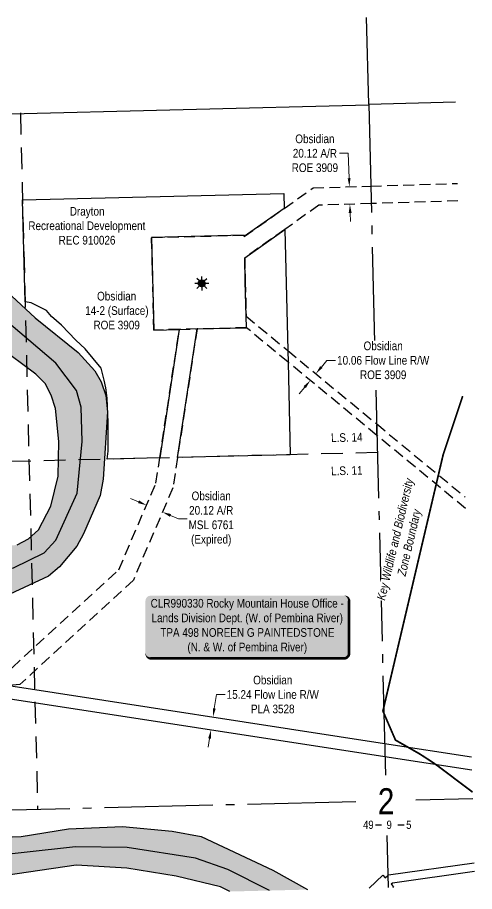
# Model space of a CAD drawing. Extents: x 617011 to 621249, y 5895868 to 5900840.
# Drawn here: x 619253 to 619781, y 5895885 to 5896893 of the extents above; entities that cross this region are included whole.
import ezdxf
from ezdxf.enums import TextEntityAlignment as Align

# ---------------------------------------------------------------- set-up
doc = ezdxf.new("R2010")
doc.units = 0
doc.header["$LTSCALE"] = 5
for name, pattern in [('DASHDOT2', [12.7, 6.35, -3.175, 0, -3.175]), ('foc-ACCESSROAD', [3.75, 2.5, -1.25]), ('foc-LSD', [8, 5, -3]), ('foc-QUARTERLINE', [33, 25, -3, 2, -3]), ('foc-WHEELTRACKS', [2, 0.4, -1.6])]:
    doc.linetypes.add(name, pattern=pattern)
for name, color, linetype in [('10', 1, 'Continuous'), ('9', 3, 'Continuous'), ('AS-WILDLIFE', 131, 'DASHDOT2'), ('F-RW', 190, 'Continuous'), ('F-WS', 190, 'foc-ACCESSROAD'), ('F-WS-S', 190, 'Continuous'), ('L-SEC', 7, 'Continuous'), ('L-SECLBL', 7, 'Continuous'), ('L-SECQ', 8, 'foc-QUARTERLINE'), ('L-SECTION-LSD', 7, 'foc-LSD'), ('T-WATER', 160, 'Continuous'), ('T-WATER-H', 133, 'Continuous'), ('T-WATER-P3', 160, 'foc-WHEELTRACKS')]:
    doc.layers.add(name, color=color, linetype=linetype)
for name, color, linetype, lineweight in [('F-AR-T', 190, 'Continuous', 9), ('F-RW-T', 190, 'Continuous', 9), ('F-WS-T', 190, 'Continuous', 9)]:
    doc.layers.add(name, color=color, linetype=linetype, lineweight=lineweight)
doc.styles.add('100L', font='ARIALN.TTF', dxfattribs={"height": 11})
doc.styles.add('240', font='ARIALN.TTF', dxfattribs={"height": 30})
doc.styles.add('80', font='ARIALN.TTF', dxfattribs={"height": 10})
doc.styles.add('80CG', font='ARIALN.TTF', dxfattribs={"height": 10})
doc.styles.add('80L', font='ARIALN.TTF', dxfattribs={"height": 10})
doc.styles.add('foc-LtypeFont', font='ARIALN.TTF', dxfattribs={"height": 7.35})
doc.styles.add('SIMPLEX', font='ARIALN.TTF')
doc.linetypes.add('foc-TOPO-flowdirection-NOLINE', pattern='A,0,[">",foc-LtypeFont,S=0.3,R=0,X=0,Y=-0.945],-20,[">",foc-LtypeFont,S=0.3,R=0,X=0,Y=-0.945],0', length=20)
doc.dimstyles.new('Compass 5 000', dxfattribs={"dimscale": 5, "dimtxt": 9, "dimasz": 2, "dimexe": 0.2, "dimexo": 0.0625, "dimgap": 0.5, "dimtad": 0, "dimtih": 1, "dimtoh": 1, "dimzin": 0, "dimdsep": 46, "dimtxsty": '80CG', "dimcen": 0.1, "dimse1": 1, "dimse2": 1, "dimclrd": 256, "dimclrt": 256, "dimaunit": 1, "dimadec": 4, "dimazin": 0, "dimtfac": 0.06, "dimtofl": 0, "dimtmove": 0, "dimatfit": 1, "dimfxl": 0.2, "dimtolj": 1, "dimtzin": 0, "dimlwd": -1, "dimarcsym": 0})

# ---------------------------------------------------------------- blocks, each defined once
blk = doc.blocks.new('L-SECLBL')
at = {"layer": '9', "color": 7}
for p, q in [((-5.1, -27.8), (-12.3, -27.8)), ((20.7, -27.8), (13.5, -27.8))]:
    blk.add_line(p, q, dxfattribs=at)
at = {"layer": '10', "color": 2, "style": 'SIMPLEX'}
blk.add_attdef('SEC', text='', height=30, dxfattribs=at).set_placement((0, 0), align=Align.MIDDLE)
at = {"layer": '10', "color": 5, "style": '80L'}
blk.add_attdef('TWP', text='', height=9.5, dxfattribs=at).set_placement((-14.4, -27.4), align=Align.MIDDLE_RIGHT)
blk.add_attdef('RGE', text='', height=9.5, dxfattribs=at).set_placement((3.6, -27.4), align=Align.MIDDLE_CENTER)
blk.add_attdef('MER', text='', height=9.5, dxfattribs=at).set_placement((23.2, -27.4), align=Align.MIDDLE_LEFT)
blk = doc.blocks.new('*U435')
h = blk.add_hatch(color=255)
edge = h.paths.add_edge_path()
edge.add_line((-111.5, -37), (111.5, -37))
edge.add_arc((111.5, -31), 6, 270, 360)
edge.add_line((117.5, -31), (117.5, 29.5))
edge.add_arc((111.5, 29.5), 6, 0, 90)
edge.add_line((111.5, 35.5), (-111.5, 35.5))
edge.add_arc((-111.5, 29.5), 6, 90, 180)
edge.add_line((-117.5, 29.5), (-117.5, -31))
edge.add_arc((-111.5, -31), 6, 180, 270)
at = {"color": 44, "flags": 128}
blk.add_lwpolyline([(-111.5, -37, 3, 3, 0), (111.5, -37, 3, 3, 0.414214), (117.5, -31, 3, 3, 0), (117.5, 29.5, 3, 0, 0.414214), (111.5, 35.5, 0, 0, 0), (-111.5, 35.5, 0, 0, 0.414214), (-117.5, 29.5, 0, 0, 0), (-117.5, -31, 0, 3, 0.414214)], format="xyseb", close=True, dxfattribs=at)
at = {"color": 44, "style": '80'}
blk.add_attdef('ENTER_TEXT_001', (-36, -5), '', height=10, dxfattribs=at)
blk = doc.blocks.new('*D436')
at = {"layer": 'F-AR-T', "transparency": 16777216}
for p, q in [((619393, 5896334.5), (619383.8, 5896338.4)), ((619429.8, 5896318.7), (619439, 5896314.7)), ((619439, 5896314.7), (619449, 5896314.7))]:
    blk.add_line(p, q, dxfattribs=at)
for points in [[(619393.6, 5896336), (619392.3, 5896332.9), (619402.1, 5896330.5)], [(619430.5, 5896320.2), (619429.2, 5896317.1), (619420.6, 5896322.6)]]:
    blk.add_solid(points, dxfattribs=at)
at = {"layer": 'F-AR-T', "transparency": 16777216, "insert": (619476.8, 5896314.7), "char_height": 10, "attachment_point": 5, "style": '80CG'}
blk.add_mtext('\\A1;Obsidian\\P20.12 A/R\\PMSL 6761\\P(Expired)', dxfattribs=at)
blk = doc.blocks.new('*D437')
at = {"layer": 'F-RW-T', "transparency": 16777216}
for p, q in [((619480.3, 5896096.1), (619482.8, 5896112)), ((619482.8, 5896112), (619492.8, 5896112)), ((619474.9, 5896061.2), (619473.4, 5896051.4))]:
    blk.add_line(p, q, dxfattribs=at)
for points in [[(619478.7, 5896096.3), (619482, 5896095.8), (619478.8, 5896086.2)], [(619473.3, 5896061.5), (619476.6, 5896061), (619476.5, 5896071.1)]]:
    blk.add_solid(points, dxfattribs=at)
at = {"layer": 'F-RW-T', "transparency": 16777216, "insert": (619547.8, 5896112), "char_height": 10, "attachment_point": 5, "style": '80CG'}
blk.add_mtext('\\A1;Obsidian\\P15.24 Flow Line R/W\\PPLA 3528', dxfattribs=at)
blk = doc.blocks.new('*D439')
at = {"layer": 'F-AR-T', "transparency": 16777216}
for p, q in [((619634.9, 5896736.5), (619624.9, 5896736.5)), ((619635.8, 5896707.8), (619634.9, 5896736.5)), ((619637.1, 5896667.7), (619637.4, 5896657.7))]:
    blk.add_line(p, q, dxfattribs=at)
for points in [[(619637.5, 5896707.9), (619634.2, 5896707.8), (619636.2, 5896697.9)], [(619638.8, 5896667.8), (619635.4, 5896667.7), (619636.8, 5896677.7)]]:
    blk.add_solid(points, dxfattribs=at)
at = {"layer": 'F-AR-T', "transparency": 16777216, "insert": (619596.4, 5896736.5), "char_height": 10, "attachment_point": 5, "style": '80CG'}
blk.add_mtext('\\A1;Obsidian\\P20.12 A/R\\PROE 3909', dxfattribs=at)
blk = doc.blocks.new('*D440')
at = {"layer": 'F-AR-T', "transparency": 16777216}
for p, q in [((619603.9, 5896489.9), (619610.2, 5896497.6)), ((619610.2, 5896497.6), (619620.2, 5896497.6)), ((619584.7, 5896466.7), (619578.3, 5896459))]:
    blk.add_line(p, q, dxfattribs=at)
for points in [[(619602.6, 5896491), (619605.2, 5896488.9), (619597.5, 5896482.2)], [(619583.4, 5896467.8), (619586, 5896465.7), (619591.1, 5896474.4)]]:
    blk.add_solid(points, dxfattribs=at)
at = {"layer": 'F-AR-T', "transparency": 16777216, "insert": (619675.2, 5896497.6), "char_height": 10, "attachment_point": 5, "style": '80CG', "bg_fill": 3, "box_fill_scale": 1.1, "bg_fill_color": 256, "bg_fill_true_color": 13158600, "bg_fill_transparency": 0}
blk.add_mtext('\\A1;Obsidian\\P10.06 Flow Line R/W\\PROE 3909', dxfattribs=at)
blk = doc.blocks.new('GAS')
h = blk.add_hatch(color=255)
h.dxf.hatch_style = 1
edge = h.paths.add_edge_path()
edge.add_arc((0, 0), 0.9, 0, 360)
for p, q in [((-0.81, 0), (-1.62, 0)), ((-0.57, 0.57), (-1.14, 1.14)), ((0, 0.81), (0, 1.62)), ((0.57, 0.57), (1.14, 1.14)), ((1.62, 0), (0.81, 0)), ((-0.57, -0.57), (-1.14, -1.14)), ((0, -0.81), (0, -1.62)), ((1.14, -1.14), (0.57, -0.57))]:
    blk.add_line(p, q)
blk.add_circle((0, 0), 0.8)

msp = doc.modelspace()

# ---------------------------------------------------------------- hatches: boundary and pattern name
at = {"layer": 'T-WATER-H'}
h = msp.add_hatch(color=256, dxfattribs=at)
h.dxf.hatch_style = 1
h.paths.add_polyline_path([(619181.802, 5896881.457), (619170.554, 5896822.275), (619165.936, 5896784.314), (619165.934, 5896781.111), (619165.909, 5896742.378), (619170.343, 5896702.537), (619174.304, 5896685.316), (619196.249, 5896639.375), (619241.499, 5896576.835), (619273.828, 5896546.682), (619323.246, 5896506.601), (619342.504, 5896485.538), (619350.019, 5896472.95), (619355.25, 5896457.078), (619356.992, 5896438.126), (619352.168, 5896360.486), (619348.543, 5896341.856), (619329.586, 5896297.284), (619321.601, 5896283.053), (619301.683, 5896259.301), (619289.125, 5896248.63), (619244.452, 5896228.028), (619224.393, 5896225.478), (619143.111, 5896226.566), (619124.525, 5896228.646), (619068.06, 5896236.473), (618981.794, 5896257.431), (618963.505, 5896259.521), (618944.016, 5896257.642), (618927.438, 5896252.276), (618913.278, 5896245.487), (618900.302, 5896236.949), (618889.466, 5896226.686), (618868.862, 5896202.886), (618857.445, 5896192.931), (618849.218, 5896183.461), (618847.304, 5896181.257), (618839.633, 5896168.644), (618827.996, 5896134.472), (618825.511, 5896115.397), (618827.386, 5896093.947), (618832.687, 5896077.839), (618852.334, 5896057.061), (618872.995, 5896035.211), (618875.828, 5896032.216), (618900.211, 5896013.207), (618929.848, 5895995.843), (618958.669, 5895981.91), (618993.25, 5895972.303), (619027.372, 5895962.823), (619116.529, 5895948.978), (619175.018, 5895945.261), (619257.378, 5895948.135), (619312.336, 5895957.003), (619374.508, 5895959.706), (619431.673, 5895954.402), (619465.091, 5895948.227), (619548.064, 5895909.54), (619587.766, 5895886.937), (619498.444, 5895884.739), (619487.399, 5895889.989), (619436.345, 5895902.44), (619379.367, 5895911.743), (619320.945, 5895915.283), (619223.788, 5895901.017), (619117.181, 5895898.211), (619020.942, 5895905.655), (618984.887, 5895914.313), (618889.584, 5895950.793), (618879.584, 5895960.034), (618874.769, 5895963.271), (618854.307, 5895977.022), (618843.394, 5895984.355), (618820.168, 5896004.708), (618780.819, 5896050.68), (618775.194, 5896066.063), (618773.444, 5896087.159), (618773.14, 5896128.372), (618775.496, 5896145.597), (618799.336, 5896206.455), (618808.418, 5896219.766), (618830.297, 5896241.727), (618847.221, 5896264.487), (618856.781, 5896277.346), (618866.817, 5896285.844), (618868, 5896286.845), (618893.27, 5896302.772), (618910.958, 5896307.038), (618930.637, 5896308.269), (619009.65, 5896307.47), (619081.228, 5896295.975), (619192.71, 5896282.72), (619233.472, 5896282.177), (619252.878, 5896284.77), (619266.132, 5896291.708), (619277.394, 5896301.924), (619291.785, 5896329.327), (619300.07, 5896363.879), (619300.875, 5896403.813), (619297.023, 5896441.946), (619292.16, 5896457.41), (619285.094, 5896471.026), (619274.473, 5896481.794), (619187.057, 5896546.265), (619146.573, 5896592.442), (619138.409, 5896606.799), (619114.116, 5896669.947), (619104.499, 5896723.994), (619102.87, 5896765.586), (619104.416, 5896779.588), (619106.921, 5896802.279), (619116.8, 5896835.389), (619127.788, 5896880.115)])

# ---------------------------------------------------------------- linework, layer by layer
at = {"layer": 'AS-WILDLIFE', "const_width": 1.999, "flags": 128}
msp.add_lwpolyline([(619766.907, 5896456.357), (619744.437, 5896389), (619674.875, 5896093), (619689.375, 5896059.5), (619716.437, 5896044), (619722, 5896040.5), (619732.625, 5896033.5), (619737.687, 5896030), (619775.625, 5896001.5), (619778.273, 5895999.382)], dxfattribs=at)
at = {"layer": 'F-RW'}
for points in [[(619560.992, 5896672.989), (619514.792, 5896640.357), (619514.75, 5896642.021), (619408.042, 5896639.344), (619410.72, 5896532.636), (619439.987, 5896533.37), (619417.477, 5896385.041), (619356.701, 5896383.451), (619357.808, 5896392.763), (619357.811, 5896425.838), (619356.648, 5896454.138), (619355.051, 5896465.814), (619353.132, 5896474.9), (619349.861, 5896488.548), (619331.264, 5896511.037), (619320.486, 5896521.006), (619304.182, 5896538.228), (619292.445, 5896548.28), (619286.62, 5896555.234), (619275.383, 5896560.82), (619268.963, 5896563.852), (619262.152, 5896565.194), (619259.149, 5896682.851), (619560.562, 5896690.306), (619560.992, 5896672.989)], [(619565.397, 5896495.676), (619568.054, 5896388.756), (619437.916, 5896385.545), (619460.428, 5896533.882), (619517.427, 5896535.313), (619517.093, 5896548.647), (619516.088, 5896588.668), (619515.402, 5896616.014), (619561.595, 5896648.706), (619565.066, 5896509.006), (619565.397, 5896495.676)]]:
    msp.add_lwpolyline(points, close=True, dxfattribs=at)
for points in [[(619777.645, 5896024.63), (619677.264, 5896040.129), (619242.683, 5896107.227), (619126.141, 5896097.342), (619125.759, 5896112.613), (619243.209, 5896122.574), (619676.879, 5896055.617), (619777.26, 5896040.117)], [(619659.003, 5895888.689), (619674.758, 5895903.431), (619677.567, 5895900.428), (619680.666, 5895903.327), (619681.341, 5895903.958), (619780.301, 5895917.828)], [(619780.553, 5895907.699), (619685.892, 5895894.432), (619684.444, 5895893.077), (619687.254, 5895890.075), (619686.496, 5895889.366)]]:
    msp.add_lwpolyline(points, dxfattribs=at)
at = {"layer": 'F-WS'}
msp.add_lwpolyline([(619437.916, 5896385.545), (619432.589, 5896350.446), (619387.004, 5896244.18), (619255.953, 5896123.656), (619243.209, 5896122.574), (619125.759, 5896112.613), (619126.141, 5896097.342), (619127.035, 5896061.575), (619020.326, 5896058.908), (619017.659, 5896165.617), (619124.367, 5896168.283), (619125.255, 5896132.773), (619247.391, 5896143.134), (619370.202, 5896256.08), (619413.072, 5896356.015), (619417.477, 5896385.041), (619439.987, 5896533.37), (619460.428, 5896533.882), (619437.916, 5896385.545)], close=True, dxfattribs=at)
msp.add_lwpolyline([(619770.134, 5896326.613), (619668.044, 5896410.859), (619667.713, 5896424.186), (619769.803, 5896339.939)], dxfattribs=at)
at = {"layer": 'L-SEC'}
for p, q in [((618835.851, 5896772.088), (619658.475, 5896792.437)), ((619658.532, 5896793.308), (619758.466, 5896795.781))]:
    msp.add_line(p, q, dxfattribs=at)
at = {"layer": 'L-SECQ'}
for p, q in [((619658.532, 5896793.308), (619656.046, 5896893.242)), ((619658.532, 5896793.308), (619677.786, 5896019.145)), ((619778.466, 5895991.622), (619713.027, 5895990.012)), ((619643.791, 5895988.309), (618875.416, 5895969.407)), ((619679.526, 5895949.192), (619681.017, 5895889.231))]:
    msp.add_line(p, q, dxfattribs=at)
at = {"layer": 'L-SECTION-LSD'}
for p, q in [((619256.66, 5896783.361), (619276.571, 5895979.275)), ((619668.532, 5896391.236), (618864.699, 5896371.4))]:
    msp.add_line(p, q, dxfattribs=at)
at = {"layer": 'T-WATER'}
for points in [[(619241.499, 5896576.835), (619273.828, 5896546.682), (619323.246, 5896506.601), (619342.504, 5896485.538), (619350.019, 5896472.95), (619355.25, 5896457.078), (619356.992, 5896438.126), (619352.168, 5896360.486), (619348.543, 5896341.856), (619329.586, 5896297.284), (619321.601, 5896283.053), (619301.683, 5896259.301), (619289.125, 5896248.63), (619244.452, 5896228.028)], [(619252.878, 5896284.77), (619266.132, 5896291.708), (619277.394, 5896301.924), (619291.785, 5896329.327), (619300.07, 5896363.879), (619300.875, 5896403.813), (619297.023, 5896441.946), (619292.16, 5896457.41), (619285.094, 5896471.026), (619274.473, 5896481.794), (619187.057, 5896546.265)], [(619175.018, 5895945.261), (619257.378, 5895948.135), (619312.336, 5895957.003), (619374.508, 5895959.706), (619431.673, 5895954.402), (619465.091, 5895948.227), (619548.064, 5895909.54), (619587.766, 5895886.937)], [(619498.444, 5895884.739), (619487.399, 5895889.989), (619436.345, 5895902.44), (619379.367, 5895911.743), (619320.945, 5895915.283), (619223.788, 5895901.017)]]:
    msp.add_lwpolyline(points, dxfattribs=at)
at = {"layer": 'T-WATER-P3', "linetype": 'foc-TOPO-flowdirection-NOLINE', "flags": 128}
for points in [[(618904.828, 5895976.509), (618847.66, 5896019.37), (618807.406, 5896063.783), (618799.935, 5896102.64), (618802.584, 5896142.311), (618816.409, 5896179.781), (618825.678, 5896197.397), (618878.5, 5896257.088), (618912.519, 5896277.506), (618951.862, 5896283.46), (618991.708, 5896281.925), (619149.356, 5896256.954), (619209.153, 5896254.144), (619248.538, 5896258.189), (619283.984, 5896275.582), (619297.483, 5896290.221), (619322.035, 5896344.477), (619328.018, 5896403.834), (619326.688, 5896443.711), (619321.411, 5896462.856), (619297.661, 5896494.45), (619206.327, 5896571.704), (619169.746, 5896619.092), (619145.477, 5896673.901), (619135.493, 5896732.858), (619136.374, 5896792.633), (619152.804, 5896880.737)], [(619544.095, 5895885.862), (619496.152, 5895909.955), (619458.651, 5895923.357), (619379.935, 5895935.685), (619320.119, 5895936.29), (619201.433, 5895923.153), (619101.823, 5895925.115), (619003.368, 5895939.562), (618904.828, 5895976.509)]]:
    msp.add_lwpolyline(points, dxfattribs=at)

# ---------------------------------------------------------------- block references
at = {"layer": 'F-WS-S', "xscale": 4.998207050000017, "yscale": 4.998207050000017, "zscale": 4.998207050000017}
msp.add_blockref('GAS', (619465.951, 5896586.379), dxfattribs=at)
at = {"layer": 'L-SECLBL'}
ref = msp.add_blockref('*U435', (619518.43, 5896190.687), dxfattribs=dict(at, xscale=0.99964141, yscale=0.99964141, zscale=0.99964141))
ref.add_attrib('ENTER_TEXT_001', 'CLR990330 Rocky Mountain House Office -', (619406.942, 5896212.319), dxfattribs={"layer": '0', "color": 44, "height": 9.99641, "style": '80'})
ref.add_attrib('ENTER_TEXT_002', 'Lands Division Dept. (W. of Pembina River)', (619407.945, 5896195.488), dxfattribs={"layer": '0', "color": 44, "height": 9.99641, "style": '80'})
ref.add_attrib('ENTER_TEXT_003', 'TPA 498 NOREEN G PAINTEDSTONE', (619418.057, 5896178.65), dxfattribs={"layer": '0', "color": 44, "height": 9.99641, "style": '80'})
ref.add_attrib('ENTER_TEXT_004', '(N. & W. of Pembina River)', (619449.389, 5896161.819), dxfattribs={"layer": '0', "color": 44, "height": 9.99641, "style": '80'})
at = {"layer": 'L-SECLBL', "xscale": 0.99964141, "yscale": 0.99964141, "zscale": 0.99964141}
msp.add_blockref('L-SECLBL', (619678.532, 5895989.164), dxfattribs=at).add_auto_attribs({'SEC': '2', 'TWP': '49', 'RGE': '9', 'MER': '5'})

# ---------------------------------------------------------------- texts
at = {"layer": 'F-RW-T', "insert": (619265.342, 5896674.599), "char_height": 9.99641, "attachment_point": 1, "style": '80L'}
msp.add_mtext_dynamic_manual_height_columns('\\pi48.297;Drayton\\P\\pi0.51401;Recreational Development\\P\\pi35.443;REC 910026', width=135.02497, gutter_width=50, heights=[0], dxfattribs=at)
at = {"layer": 'F-WS-T', "insert": (619330.708, 5896576.706), "char_height": 9.99641, "attachment_point": 1, "style": '80L'}
msp.add_mtext_dynamic_manual_height_columns('\\pi14.403;Obsidian\\P\\pi0.6767;14-2 (Surface)\\P\\pi10.274;ROE 3909', width=72.62387, gutter_width=50, heights=[0], dxfattribs=at)

# ---------------------------------------------------------------- dimensions: what is measured, and where the dimension line sits
at = {"layer": 'F-AR-T'}
for base, p1, p2, angle, text, picture, middle in [((619636.157, 5896697.851), (619634.83, 5896677.668), (619634.2, 5896697.79), 91.79162, 'Obsidian\\P20.12 A/R\\PROE 3909', '*D439', (619596.402, 5896736.477)), ((619420.643, 5896322.598), (619385.536, 5896291.824), (619404.037, 5896283.888), 336.781859, 'Obsidian\\P20.12 A/R\\PMSL 6761\\P(Expired)', '*D436', (619476.759, 5896314.713))]:
    dim = msp.add_linear_dim(base=base, p1=p1, p2=p2, angle=angle, text=text, dimstyle='Compass 5 000', dxfattribs=at)
    dim.commit()
    dim.dimension.update_dxf_attribs({"geometry": picture, "text_midpoint": middle, "dimtype": 161})
at = {"layer": 'F-RW-T'}
dim = msp.add_linear_dim(base=(619478.786, 5896086.202), p1=(619390.115, 5896084.464), p2=(619392.442, 5896099.533), angle=81.223013, text='Obsidian\\P15.24 Flow Line R/W\\PPLA 3528', dimstyle='Compass 5 000', dxfattribs=at)
dim.commit()
dim.dimension.update_dxf_attribs({"geometry": '*D437', "text_midpoint": (619547.77, 5896112.005), "dimtype": 161})

# ---------------------------------------------------------------- next in the draw order: texts
at = {"layer": 'AS-WILDLIFE', "insert": (619698.409, 5896288.93), "char_height": 9.99641, "attachment_point": 5, "rotation": 76.775015, "style": '240', "bg_fill": 3, "box_fill_scale": 1, "bg_fill_color": 256, "bg_fill_transparency": 0}
msp.add_mtext_dynamic_manual_height_columns('{\\fArial Narrow|b0|i1|c0|p34;Key Wildlife and Biodiversity Zone Boundary}', width=144.70437, gutter_width=45, heights=[0], dxfattribs=at)
at = {"layer": 'L-SECTION-LSD', "char_height": 9.9964, "attachment_point": 1, "rotation": 1.413548, "style": '100L', "bg_fill": 3, "box_fill_scale": 1.5, "bg_fill_color": 256, "bg_fill_transparency": 0}
for s, width, insert in [('L.S. 14', 36.9982, (619614.944, 5896413.2)), ('L.S. 11', 36.4495, (619614.944, 5896374.929))]:
    msp.add_mtext_dynamic_manual_height_columns(s, width=width, gutter_width=55, heights=[0], dxfattribs=dict(at, insert=insert))

# ---------------------------------------------------------------- next in the draw order: linework, layer by layer
at = {"layer": 'F-WS'}
msp.add_lwpolyline([(619761.305, 5896681.611), (619661.388, 5896678.499), (619601.022, 5896676.61), (619561.595, 5896648.705), (619515.402, 5896616.013), (619516.088, 5896588.668), (619517.092, 5896548.647), (619565.066, 5896509.006), (619667.713, 5896424.186), (619668.044, 5896410.859), (619565.397, 5896495.674), (619517.427, 5896535.313), (619460.428, 5896533.882), (619439.987, 5896533.37), (619410.72, 5896532.635), (619408.042, 5896639.344), (619514.75, 5896642.021), (619514.792, 5896640.357), (619560.992, 5896672.989), (619594.338, 5896696.543), (619660.888, 5896698.624), (619760.805, 5896701.737)], dxfattribs=at)

# ---------------------------------------------------------------- next in the draw order: dimensions: what is measured, and where the dimension line sits
at = {"layer": 'F-AR-T'}
dim = msp.add_linear_dim(base=(619597.501, 5896482.204), p1=(619533.565, 5896521.978), p2=(619539.977, 5896529.737), angle=50.432361, text='Obsidian\\P10.06 Flow Line R/W\\PROE 3909', dimstyle='Compass 5 000', override={"dimtfill": 1}, dxfattribs=at)
dim.commit()
dim.dimension.update_dxf_attribs({"geometry": '*D440', "text_midpoint": (619675.241, 5896497.621), "dimtype": 161})

doc.saveas('drawing.dxf')
